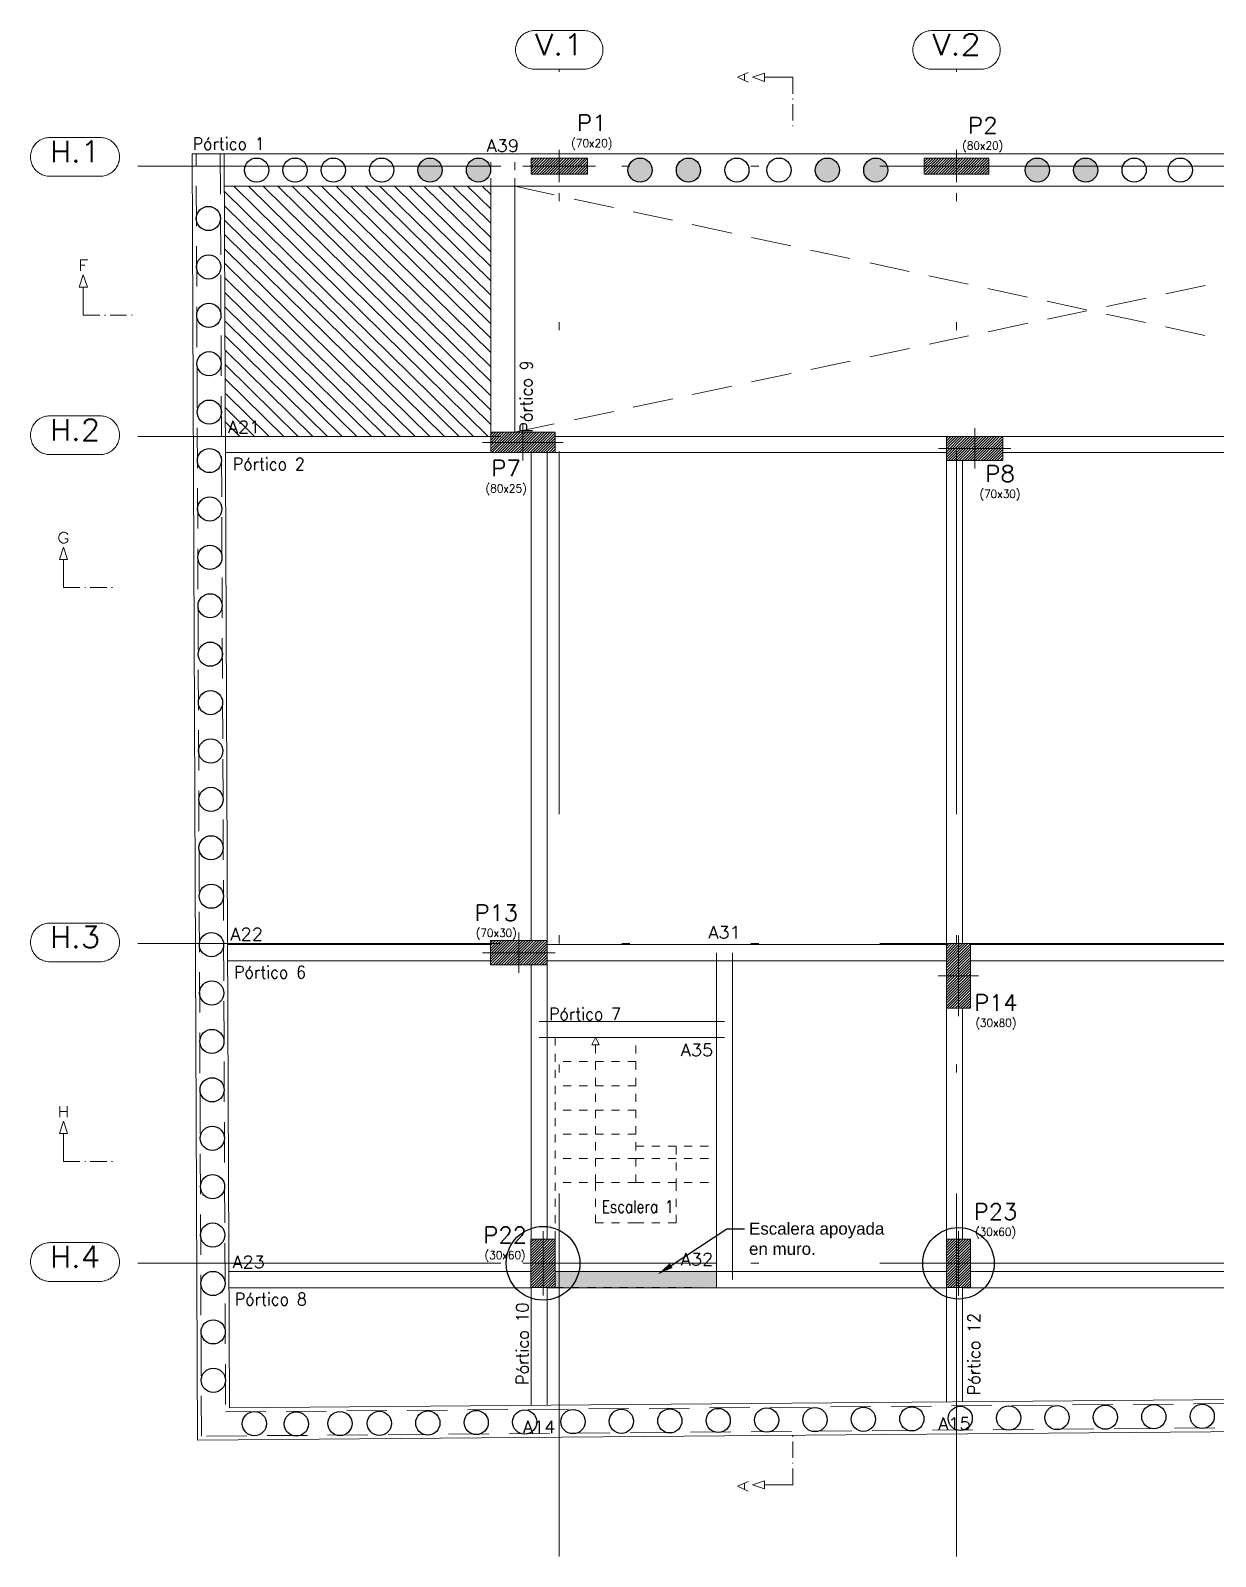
# Model space of a CAD drawing. Header units: metres. Extents: x 219 to 707, y -561 to -17.
# Drawn here: x 435.04 to 449.73, y -87.66 to -68.74 of the extents above; entities that cross this region are included whole.
import ezdxf
from ezdxf import colors
from ezdxf.entities.mleader import LeaderData, LeaderLine
from ezdxf.enums import TextEntityAlignment as Align
from ezdxf.math import Vec2, Vec3

# ---------------------------------------------------------------- set-up
doc = ezdxf.new("R2010")
doc.units = ezdxf.units.M
for name, pattern in [('CYPE_PUNTO', [0.075, 0, -0.075]), ('CYPE_RAYAPUNTOPUNTO', [0.45, 0.225, -0.075, 0, -0.075, 0, -0.075]), ('DASHED', [0.75, 0.5, -0.25]), ('HIDDEN', [0.375, 0.25, -0.125]), ('TRAZO_HUECO', [0.75, 0.5, -0.25])]:
    doc.linetypes.add(name, pattern=pattern)
doc.layers.add('0_dr referencias', color=7, linetype='Continuous')
doc.layers.add('PISO', color=251, linetype='Continuous')
for name, color, linetype, lineweight in [('BORDE_HORMIGON', 2, 'Continuous', 0), ('COTAS_REF_LINEAS', 2, 'Continuous', 0), ('COTAS_REPLANTEO', 7, 'CYPE_RAYAPUNTOPUNTO', 0), ('ESC_CONTORNO_ESCALERA', 3, 'Continuous', 0), ('ESC_ESCALON', 2, 'Continuous', 0), ('ESC_GEOMETRIA_APOYO', 2, 'Continuous', 0), ('ESC_LINEA_DE_HUELLA', 9, 'Continuous', 0), ('ESC_LINEA_DE_INTERRUPCION_DE_LOS_TRAMOS', 8, 'CYPE_PUNTO', 0), ('OT_SECC_FORJ', 7, 'Continuous', 15), ('PA_GRAF_HUEC', 7, 'Continuous', 0), ('PILAR_DIM', 253, 'Continuous', 0), ('PILAR_EJES', 1, 'Continuous', 0), ('PILAR_HORMIGON', 5, 'Continuous', 20), ('PILAR_REF', 253, 'Continuous', 0), ('VIG_CARAS', 253, 'Continuous', 9), ('VIG_REF_BROCH', 3, 'Continuous', 0), ('VIG_REF_PORTICOS', 3, 'Continuous', 9)]:
    doc.layers.add(name, color=color, linetype=linetype, lineweight=lineweight)
doc.styles.add('CYPETXT', font='romans', dxfattribs={"height": 0.2})
doc.styles.get("Standard").update_dxf_attribs({"font": 'arial.ttf'})

# ---------------------------------------------------------------- blocks, each defined once
blk = doc.blocks.new('Ejes del pilar')
at = {"layer": 'PILAR_EJES'}
for p, q in [((0, -0.5), (0, 0.5)), ((-0.5, 0), (0.5, 0))]:
    blk.add_line(p, q, dxfattribs=at)
blk = doc.blocks.new('0 DR Referencia encofrado pb')
h = blk.add_hatch(color=251)
h.paths.add_polyline_path([(289.313, 102.033), (289.596, 102.033, 0.707105)])
h.paths.add_polyline_path([(289.605, 101.983, 0.085165), (289.596, 102.033), (289.313, 102.033, 1.186186)])
h.paths.add_polyline_path([(289.913, 102.033), (290.196, 102.033, 0.707105)])
h.paths.add_polyline_path([(290.205, 101.983, 0.085165), (290.196, 102.033), (289.913, 102.033, 1.186186)])
h.paths.add_polyline_path([(287.31, 102.033), (287.593, 102.033, 0.707105)])
h.paths.add_polyline_path([(287.602, 101.983, 0.085165), (287.593, 102.033), (287.31, 102.033, 1.186186)])
h.paths.add_polyline_path([(286.71, 102.033), (286.993, 102.033, 0.707105)])
h.paths.add_polyline_path([(287.002, 101.983, 0.085165), (286.993, 102.033), (286.71, 102.033, 1.186186)])
h = blk.add_hatch()
h.set_pattern_fill('ANSI31', color=14, scale=0.0075, style=0)
h.set_pattern_definition([(45, (173.255723, -11.724483), (-0.0168379802, 0.0168379802), [])])
h.paths.add_polyline_path([(288.103, 102.133), (288.103, 102.033), (288.453, 102.033), (288.453, 102.133)])
h.paths.add_polyline_path([(288.803, 102.133), (288.453, 102.133), (288.453, 102.033), (288.803, 102.033)])
h.paths.add_polyline_path([(288.803, 101.933), (288.803, 102.033), (288.453, 102.033), (288.453, 101.933)])
h.paths.add_polyline_path([(288.103, 101.933), (288.453, 101.933), (288.453, 102.033), (288.103, 102.033)])
h.paths.add_polyline_path([(292.978, 102.133), (292.978, 102.033), (293.378, 102.033), (293.378, 102.133)])
h.paths.add_polyline_path([(293.778, 102.133), (293.378, 102.133), (293.378, 102.033), (293.778, 102.033)])
h.paths.add_polyline_path([(293.778, 101.933), (293.778, 102.033), (293.378, 102.033), (293.378, 101.933)])
h.paths.add_polyline_path([(292.978, 101.933), (293.378, 101.933), (293.378, 102.033), (292.978, 102.033)])
h.paths.add_polyline_path([(298.003, 102.131), (298.003, 102.033), (298.353, 102.033), (298.353, 102.131)])
h.paths.add_polyline_path([(298.703, 102.131), (298.353, 102.131), (298.353, 102.033), (298.703, 102.033)])
h.paths.add_polyline_path([(298.353, 102.033), (298.003, 102.033), (298.003, 101.981), (298.353, 101.981)])
h.paths.add_polyline_path([(298.703, 102.033), (298.353, 102.033), (298.353, 101.981), (298.703, 101.981)])
h.paths.add_polyline_path([(298.703, 101.831), (298.703, 101.981), (298.353, 101.981), (298.353, 101.831)])
h.paths.add_polyline_path([(298.003, 101.831), (298.353, 101.831), (298.353, 101.981), (298.003, 101.981)])
h.paths.add_polyline_path([(302.253, 102.131), (302.253, 102.033), (302.603, 102.033), (302.603, 102.131)])
h.paths.add_polyline_path([(302.953, 102.131), (302.603, 102.131), (302.603, 102.033), (302.953, 102.033)])
h.paths.add_polyline_path([(302.953, 101.931), (302.953, 102.031), (302.603, 102.031), (302.603, 101.931)])
h.paths.add_polyline_path([(302.253, 101.931), (302.603, 101.931), (302.603, 102.031), (302.253, 102.031)])
h.paths.add_polyline_path([(304.953, 102.131), (304.953, 102.033), (305.303, 102.033), (305.303, 102.131)])
h.paths.add_polyline_path([(305.653, 102.131), (305.303, 102.131), (305.303, 102.033), (305.653, 102.033)])
h.paths.add_polyline_path([(305.653, 101.931), (305.653, 102.031), (305.303, 102.031), (305.303, 101.931)])
h.paths.add_polyline_path([(304.953, 101.931), (305.303, 101.931), (305.303, 102.031), (304.953, 102.031)])
h.paths.add_polyline_path([(311.903, 101.831), (311.903, 101.981), (311.603, 101.981), (311.603, 101.831)])
h.paths.add_polyline_path([(311.303, 102.131), (311.303, 102.033), (311.603, 102.033), (311.603, 102.131)])
h.paths.add_polyline_path([(311.903, 102.131), (311.603, 102.131), (311.603, 102.033), (311.903, 102.033)])
h.paths.add_polyline_path([(311.903, 102.033), (311.603, 102.033), (311.603, 101.981), (311.903, 101.981)])
h.paths.add_polyline_path([(311.603, 102.033), (311.303, 102.033), (311.303, 101.981), (311.603, 101.981)])
h.paths.add_polyline_path([(311.303, 101.831), (311.603, 101.831), (311.603, 101.981), (311.303, 101.981)])
h.paths.add_polyline_path([(311.603, 99.181), (311.603, 98.831), (311.753, 98.831), (311.753, 99.181)])
h.paths.add_polyline_path([(311.903, 99.181), (311.753, 99.181), (311.753, 98.831), (311.903, 98.831)])
h.paths.add_polyline_path([(311.603, 98.831), (311.603, 98.681), (311.753, 98.681), (311.753, 98.831)])
h.paths.add_polyline_path([(311.903, 98.831), (311.753, 98.831), (311.753, 98.681), (311.903, 98.681)])
h.paths.add_polyline_path([(311.903, 98.481), (311.903, 98.681), (311.753, 98.681), (311.753, 98.481)])
h.paths.add_polyline_path([(311.603, 98.681), (311.603, 98.481), (311.753, 98.481), (311.753, 98.681)])
h.paths.add_polyline_path([(288.003, 98.681), (287.603, 98.681), (287.603, 98.608), (288.003, 98.608)])
h.paths.add_polyline_path([(288.403, 98.681), (288.003, 98.681), (288.003, 98.608), (288.403, 98.608)])
h.paths.add_polyline_path([(287.603, 98.733), (287.603, 98.681), (288.003, 98.681), (288.003, 98.733)])
h.paths.add_polyline_path([(288.403, 98.733), (288.003, 98.733), (288.003, 98.681), (288.403, 98.681)])
h.paths.add_polyline_path([(288.403, 98.483), (288.403, 98.608), (288.003, 98.608), (288.003, 98.483)])
h.paths.add_polyline_path([(287.603, 98.483), (288.003, 98.483), (288.003, 98.608), (287.603, 98.608)])
h.paths.add_polyline_path([(293.953, 98.681), (293.603, 98.681), (293.603, 98.533), (293.953, 98.533)])
h.paths.add_polyline_path([(293.378, 98.681), (293.378, 98.533), (293.603, 98.533), (293.603, 98.681)])
h.paths.add_polyline_path([(293.378, 98.533), (293.378, 98.681), (293.253, 98.681), (293.253, 98.533)])
h.paths.add_polyline_path([(293.253, 98.383), (293.378, 98.383), (293.378, 98.533), (293.253, 98.533)])
h.paths.add_polyline_path([(293.378, 98.533), (293.378, 98.383), (293.603, 98.383), (293.603, 98.533)])
h.paths.add_polyline_path([(293.953, 98.383), (293.953, 98.533), (293.603, 98.533), (293.603, 98.383)])
h.paths.add_polyline_path([(298.353, 98.681), (298.353, 98.532), (298.703, 98.532), (298.703, 98.681)])
h.paths.add_polyline_path([(298.353, 98.681), (298.003, 98.681), (298.003, 98.532), (298.353, 98.532)])
h.paths.add_polyline_path([(298.003, 98.382), (298.353, 98.382), (298.353, 98.532), (298.003, 98.532)])
h.paths.add_polyline_path([(298.703, 98.382), (298.703, 98.532), (298.353, 98.532), (298.353, 98.382)])
h.paths.add_polyline_path([(302.153, 98.681), (302.153, 98.331), (302.303, 98.331), (302.303, 98.681)])
h.paths.add_polyline_path([(302.453, 98.681), (302.303, 98.681), (302.303, 98.331), (302.453, 98.331), (302.453, 98.331)])
h.paths.add_polyline_path([(302.453, 97.981), (302.453, 98.331), (302.303, 98.331), (302.303, 97.981)])
h.paths.add_polyline_path([(302.153, 97.981), (302.303, 97.981), (302.303, 98.331), (302.153, 98.331)])
h.paths.add_polyline_path([(305.253, 98.681), (305.103, 98.681), (305.103, 98.331), (305.253, 98.331)])
h.paths.add_polyline_path([(304.953, 98.681), (304.953, 98.331), (305.103, 98.331), (305.103, 98.681)])
h.paths.add_polyline_path([(304.953, 97.981), (305.103, 97.981), (305.103, 98.331), (304.953, 98.331)])
h.paths.add_polyline_path([(305.253, 97.981), (305.253, 98.331), (305.103, 98.331), (305.103, 97.981)])
h.paths.add_polyline_path([(287.602, 92.433), (287.602, 92.395), (287.952, 92.395), (287.952, 92.433)])
h.paths.add_polyline_path([(288.302, 92.283), (288.302, 92.395), (287.952, 92.395), (287.952, 92.283)])
h.paths.add_polyline_path([(287.602, 92.395), (287.602, 92.283), (287.952, 92.283), (287.952, 92.395)])
h.paths.add_polyline_path([(288.302, 92.433), (287.952, 92.433), (287.952, 92.395), (288.302, 92.395)])
h.paths.add_polyline_path([(288.302, 92.133), (288.302, 92.283), (287.952, 92.283), (287.952, 92.133)])
h.paths.add_polyline_path([(287.602, 92.133), (287.952, 92.133), (287.952, 92.283), (287.602, 92.283)])
h.paths.add_polyline_path([(293.552, 92.395), (293.402, 92.395), (293.402, 91.995), (293.552, 91.995)])
h.paths.add_polyline_path([(293.252, 92.395), (293.252, 91.995), (293.378, 91.995), (293.378, 92.395)])
h.paths.add_polyline_path([(293.378, 91.995), (293.378, 91.595), (293.402, 91.595), (293.402, 91.995)])
h.paths.add_polyline_path([(293.552, 91.595), (293.552, 91.995), (293.402, 91.995), (293.402, 91.595)])
h.paths.add_polyline_path([(293.378, 92.395), (293.378, 91.995), (293.402, 91.995), (293.402, 92.395)])
h.paths.add_polyline_path([(293.252, 91.595), (293.378, 91.595), (293.378, 91.995), (293.252, 91.995)])
h.paths.add_polyline_path([(298.852, 91.694), (298.852, 92.044), (298.677, 92.044), (298.677, 91.694)])
h.paths.add_polyline_path([(298.502, 91.694), (298.677, 91.694), (298.677, 92.044), (298.502, 92.044)])
h.paths.add_polyline_path([(298.502, 92.394), (298.502, 92.044), (298.677, 92.044), (298.677, 92.394)])
h.paths.add_polyline_path([(298.852, 92.394), (298.677, 92.394), (298.677, 92.044), (298.852, 92.044)])
h.paths.add_polyline_path([(301.852, 92.394), (301.702, 92.394), (301.702, 92.044), (301.852, 92.044)])
h.paths.add_polyline_path([(301.552, 92.394), (301.552, 92.044), (301.702, 92.044), (301.702, 92.394)])
h.paths.add_polyline_path([(301.552, 91.694), (301.702, 91.694), (301.702, 92.044), (301.552, 92.044)])
h.paths.add_polyline_path([(301.852, 91.694), (301.852, 92.044), (301.702, 92.044), (301.702, 91.694)])
h.paths.add_polyline_path([(305.303, 91.595), (306.453, 91.595), (306.453, 89.995), (305.303, 89.995), (305.303, 89.795), (306.653, 89.795), (306.653, 91.795), (305.303, 91.795)])
h.paths.add_polyline_path([(305.303, 89.995), (304.853, 89.995), (304.854, 91.595), (305.303, 91.595), (305.303, 91.795), (304.654, 91.795), (304.654, 91.795), (304.653, 89.795), (305.303, 89.795)])
h.paths.add_polyline_path([(311.902, 92.393), (311.752, 92.393), (311.752, 92.043), (311.902, 92.043)])
h.paths.add_polyline_path([(311.603, 92.393), (311.603, 92.043), (311.752, 92.043), (311.752, 92.393)])
h.paths.add_polyline_path([(311.603, 92.043), (311.603, 91.693), (311.752, 91.693), (311.752, 92.043)])
h.paths.add_polyline_path([(311.902, 91.693), (311.902, 92.043), (311.752, 92.043), (311.752, 91.693)])
h.paths.add_polyline_path([(311.902, 88.731), (311.752, 88.731), (311.752, 88.433), (311.902, 88.433)])
h.paths.add_polyline_path([(311.603, 88.731), (311.603, 88.433), (311.752, 88.433), (311.752, 88.731)])
h.paths.add_polyline_path([(311.603, 88.431), (311.603, 88.131), (311.752, 88.131), (311.752, 88.431)])
h.paths.add_polyline_path([(311.902, 88.131), (311.902, 88.431), (311.752, 88.431), (311.752, 88.131)])
h.paths.add_polyline_path([(306.903, 88.432), (306.553, 88.432), (306.553, 88.282), (306.903, 88.282)])
h.paths.add_polyline_path([(306.203, 88.432), (306.203, 88.282), (306.553, 88.282), (306.553, 88.432)])
h.paths.add_polyline_path([(306.203, 88.132), (306.553, 88.132), (306.553, 88.282), (306.203, 88.282)])
h.paths.add_polyline_path([(306.903, 88.132), (306.903, 88.282), (306.553, 88.282), (306.553, 88.132)])
h.paths.add_polyline_path([(301.852, 88.832), (301.702, 88.832), (301.702, 88.482), (301.852, 88.482)])
h.paths.add_polyline_path([(301.552, 88.832), (301.552, 88.482), (301.702, 88.482), (301.702, 88.832)])
h.paths.add_polyline_path([(301.552, 88.132), (301.702, 88.132), (301.702, 88.433), (301.552, 88.433)])
h.paths.add_polyline_path([(301.852, 88.132), (301.852, 88.433), (301.702, 88.433), (301.702, 88.132)])
h.paths.add_polyline_path([(301.552, 88.433), (301.702, 88.433), (301.702, 88.482), (301.552, 88.482)])
h.paths.add_polyline_path([(301.702, 88.433), (301.852, 88.433), (301.852, 88.482), (301.702, 88.482)])
h.paths.add_polyline_path([(298.801, 88.732), (298.651, 88.732), (298.651, 88.433), (298.801, 88.433)])
h.paths.add_polyline_path([(298.501, 88.732), (298.501, 88.433), (298.651, 88.433), (298.651, 88.732)])
h.paths.add_polyline_path([(298.501, 88.132), (298.651, 88.132), (298.651, 88.432), (298.501, 88.432)])
h.paths.add_polyline_path([(298.801, 88.132), (298.801, 88.432), (298.651, 88.432), (298.651, 88.132)])
h.paths.add_polyline_path([(293.552, 88.733), (293.402, 88.733), (293.402, 88.433), (293.402, 88.433), (293.552, 88.433), (293.552, 88.433)])
h.paths.add_polyline_path([(293.378, 88.733), (293.378, 88.433), (293.378, 88.433), (293.402, 88.433), (293.402, 88.433), (293.402, 88.733)])
h.paths.add_polyline_path([(293.252, 88.733), (293.252, 88.433), (293.252, 88.433), (293.378, 88.433), (293.378, 88.433), (293.378, 88.733)])
h.paths.add_polyline_path([(293.252, 88.133), (293.378, 88.133), (293.378, 88.433), (293.252, 88.433)])
h.paths.add_polyline_path([(293.552, 88.133), (293.552, 88.433), (293.402, 88.433), (293.402, 88.133)])
h.paths.add_polyline_path([(293.378, 88.433), (293.378, 88.133), (293.402, 88.133), (293.402, 88.433)])
h.paths.add_polyline_path([(288.102, 88.733), (288.102, 88.433), (288.252, 88.433), (288.252, 88.733)])
h.paths.add_polyline_path([(288.402, 88.733), (288.252, 88.733), (288.252, 88.433), (288.402, 88.433)])
h.paths.add_polyline_path([(288.102, 88.133), (288.252, 88.133), (288.252, 88.433), (288.102, 88.433)])
h.paths.add_polyline_path([(288.402, 88.133), (288.402, 88.433), (288.252, 88.433), (288.252, 88.133)])
h.paths.add_polyline_path([(305.232, 98.222), (306.171, 98.222), (306.171, 98.455), (305.232, 98.455)], flags=9)
h.paths.add_polyline_path([(297.927, 91.434), (298.529, 91.434), (298.529, 91.738), (297.927, 91.738)], flags=9)
h.paths.add_polyline_path([(301.355, 92.392), (302.279, 92.392), (302.279, 92.625), (301.355, 92.625)], flags=9)
h.paths.add_polyline_path([(300.979, 91.434), (301.578, 91.434), (301.578, 91.738), (300.979, 91.738)], flags=9)
h.paths.add_polyline_path([(311.956, 92.408), (312.497, 92.408), (312.497, 92.589), (311.956, 92.589)], flags=9)
h.paths.add_polyline_path([(300.964, 88.769), (301.566, 88.769), (301.566, 89.073), (300.964, 89.073)], flags=9)
h = blk.add_hatch(color=251)
h.paths.add_polyline_path([(294.238, 102.033), (294.521, 102.033, 0.707105)])
h.paths.add_polyline_path([(294.53, 101.983, 0.085165), (294.521, 102.033), (294.238, 102.033, 1.186186)])
h.paths.add_polyline_path([(294.838, 102.033), (295.121, 102.033, 0.707105)])
h.paths.add_polyline_path([(295.13, 101.983, 0.085165), (295.121, 102.033), (294.838, 102.033, 1.186186)])
h.paths.add_polyline_path([(292.235, 102.033), (292.518, 102.033, 0.707105)])
h.paths.add_polyline_path([(292.527, 101.983, 0.085165), (292.518, 102.033), (292.235, 102.033, 1.186186)])
h.paths.add_polyline_path([(291.635, 102.033), (291.918, 102.033, 0.707105)])
h.paths.add_polyline_path([(291.927, 101.983, 0.085165), (291.918, 102.033), (291.635, 102.033, 1.186186)])
at = {"layer": 'ESC_GEOMETRIA_APOYO', "true_color": 0xffe6e6}
for points in [[(288.402, 88.333), (288.402, 88.133), (289.402, 88.133), (289.402, 88.333)], [(289.402, 88.333), (289.402, 88.133), (290.402, 88.133), (290.402, 88.333)]]:
    blk.add_hatch(color=7, dxfattribs=at).paths.add_polyline_path(points, flags=0)
at = {"layer": 'PISO'}
h = blk.add_hatch(dxfattribs=at)
h.set_pattern_fill('ANSI31', color=256, scale=0.04, angle=90.47933)
h.paths.add_polyline_path([(287.603, 101.783), (284.303, 101.783), (284.316, 98.682), (287.603, 98.682), (287.603, 98.733)])
h.paths.add_polyline_path([(284.315, 98.683), (284.787, 98.683), (284.787, 98.913), (284.315, 98.913)], flags=25)
at = {"color": 216, "true_color": 0x7f007f}
for centre in [(284.702, 101.983, -0.35), (285.177, 101.983, -0.35), (285.652, 101.983, -0.35), (286.252, 101.983, -0.35), (286.852, 101.983, -0.35), (287.452, 101.983, -0.35), (289.455, 101.983, -0.35), (290.055, 101.983, -0.35), (290.655, 101.983, -0.35), (291.177, 101.983, -0.35), (291.777, 101.983, -0.35), (292.377, 101.983, -0.35), (294.38, 101.983, -0.35), (294.98, 101.983, -0.35), (295.58, 101.983, -0.35), (296.152, 101.983, -0.35), (284.104, 101.383, -0.35), (284.107, 100.783, -0.35), (284.109, 100.183, -0.35), (284.112, 99.583, -0.35), (284.115, 98.983, -0.35), (284.117, 98.383, -0.35), (284.12, 97.783, -0.35), (284.122, 97.183, -0.35), (284.125, 96.583, -0.35), (284.127, 95.983, -0.35), (284.13, 95.383, -0.35), (284.132, 94.783, -0.35), (284.135, 94.183, -0.35), (284.137, 93.583, -0.35), (284.14, 92.983, -0.35), (284.142, 92.383, -0.35), (284.145, 91.783, -0.35), (284.147, 91.183, -0.35), (284.15, 90.583, -0.35), (284.152, 89.983, -0.35), (284.155, 89.383, -0.35), (284.157, 88.783, -0.35), (284.16, 88.183, -0.35), (284.163, 87.583, -0.35), (284.165, 86.983, -0.35), (289.824, 86.48, -0.35), (290.424, 86.485, -0.35), (291.024, 86.49, -0.35), (291.624, 86.495, -0.35), (292.224, 86.5, -0.35), (292.824, 86.505, -0.35), (293.424, 86.511, -0.35), (294.024, 86.516, -0.35), (294.624, 86.521, -0.35), (295.224, 86.526, -0.35), (295.824, 86.531, -0.35), (296.424, 86.536, -0.35), (284.674, 86.445, -0.35), (285.194, 86.442, -0.35), (285.734, 86.447, -0.35), (286.224, 86.449, -0.35), (286.824, 86.454, -0.35), (287.424, 86.46, -0.35), (288.024, 86.465, -0.35), (288.624, 86.47, -0.35), (289.224, 86.475, -0.35)]:
    blk.add_circle(centre, 0.15, dxfattribs=at)
blk.add_circle((288.252, 88.433), 0.457)
at = {"layer": '0_dr referencias'}
blk.add_circle((293.402, 88.433), 0.443, dxfattribs=at)
at = {"layer": 'BORDE_HORMIGON', "linetype": 'DASHED'}
blk.add_lwpolyline([(283.951, 102.182), (283.951, 102.182)], dxfattribs=at)
at = {"layer": 'BORDE_HORMIGON', "linetype": 'DASHED', "elevation": -0.35}
for points in [[(284.018, 86.29), (283.952, 102.182)], [(284.251, 102.183), (284.317, 86.592)], [(284.317, 86.592), (317.276, 86.863)], [(317.581, 86.566), (284.018, 86.29)]]:
    blk.add_lwpolyline(points, dxfattribs=at)
at = {"layer": 'COTAS_REF_LINEAS'}
for points in [[(288.755, 103.713), (288.771, 103.712), (288.787, 103.711), (288.803, 103.708), (288.819, 103.704), (288.834, 103.699), (288.849, 103.694), (288.864, 103.687), (288.878, 103.679), (288.891, 103.671), (288.904, 103.661), (288.916, 103.651), (288.928, 103.64), (288.939, 103.628), (288.948, 103.615), (288.958, 103.602), (288.966, 103.588), (288.973, 103.574), (288.979, 103.559), (288.984, 103.544), (288.989, 103.528), (288.992, 103.513), (288.994, 103.497), (288.995, 103.481), (288.995, 103.465), (288.994, 103.449), (288.992, 103.433), (288.989, 103.417), (288.984, 103.402), (288.979, 103.386), (288.973, 103.372), (288.966, 103.357), (288.958, 103.344), (288.948, 103.33), (288.939, 103.318), (288.928, 103.306), (288.916, 103.295), (288.904, 103.284), (288.891, 103.275), (288.878, 103.266), (288.864, 103.259), (288.849, 103.252), (288.834, 103.246), (288.819, 103.241), (288.803, 103.238), (288.787, 103.235), (288.771, 103.233), (288.755, 103.233), (288.151, 103.233), (288.135, 103.233), (288.119, 103.235), (288.103, 103.238), (288.088, 103.241), (288.073, 103.246), (288.058, 103.252), (288.043, 103.259), (288.029, 103.266), (288.015, 103.275), (288.003, 103.284), (287.99, 103.295), (287.979, 103.306), (287.968, 103.318), (287.958, 103.33), (287.949, 103.344), (287.941, 103.357), (287.934, 103.372), (287.927, 103.386), (287.922, 103.402), (287.918, 103.417), (287.915, 103.433), (287.912, 103.449), (287.911, 103.465), (287.911, 103.481), (287.912, 103.497), (287.915, 103.513), (287.918, 103.528), (287.922, 103.544), (287.927, 103.559), (287.934, 103.574), (287.941, 103.588), (287.949, 103.602), (287.958, 103.615), (287.968, 103.628), (287.979, 103.64), (287.99, 103.651), (288.003, 103.661), (288.015, 103.671), (288.029, 103.679), (288.043, 103.687), (288.058, 103.694), (288.073, 103.699), (288.088, 103.704), (288.103, 103.708), (288.119, 103.711), (288.135, 103.712), (288.151, 103.713), (288.755, 103.713)], [(293.68, 103.713), (293.696, 103.712), (293.712, 103.711), (293.728, 103.708), (293.744, 103.704), (293.759, 103.699), (293.774, 103.694), (293.789, 103.687), (293.803, 103.679), (293.816, 103.671), (293.829, 103.661), (293.841, 103.651), (293.853, 103.64), (293.864, 103.628), (293.873, 103.615), (293.883, 103.602), (293.891, 103.588), (293.898, 103.574), (293.904, 103.559), (293.909, 103.544), (293.914, 103.528), (293.917, 103.513), (293.919, 103.497), (293.92, 103.481), (293.92, 103.465), (293.919, 103.449), (293.917, 103.433), (293.914, 103.417), (293.909, 103.402), (293.904, 103.386), (293.898, 103.372), (293.891, 103.357), (293.883, 103.344), (293.873, 103.33), (293.864, 103.318), (293.853, 103.306), (293.841, 103.295), (293.829, 103.284), (293.816, 103.275), (293.803, 103.266), (293.789, 103.259), (293.774, 103.252), (293.759, 103.246), (293.744, 103.241), (293.728, 103.238), (293.712, 103.235), (293.696, 103.233), (293.68, 103.233), (293.076, 103.233), (293.06, 103.233), (293.044, 103.235), (293.028, 103.238), (293.013, 103.241), (292.998, 103.246), (292.983, 103.252), (292.968, 103.259), (292.954, 103.266), (292.94, 103.275), (292.928, 103.284), (292.915, 103.295), (292.904, 103.306), (292.893, 103.318), (292.883, 103.33), (292.874, 103.344), (292.866, 103.357), (292.859, 103.372), (292.852, 103.386), (292.847, 103.402), (292.843, 103.417), (292.84, 103.433), (292.837, 103.449), (292.836, 103.465), (292.836, 103.481), (292.837, 103.497), (292.84, 103.513), (292.843, 103.528), (292.847, 103.544), (292.852, 103.559), (292.859, 103.574), (292.866, 103.588), (292.874, 103.602), (292.883, 103.615), (292.893, 103.628), (292.904, 103.64), (292.915, 103.651), (292.928, 103.661), (292.94, 103.671), (292.954, 103.679), (292.968, 103.687), (292.983, 103.694), (292.998, 103.699), (293.013, 103.704), (293.028, 103.708), (293.044, 103.711), (293.06, 103.712), (293.076, 103.713), (293.68, 103.713)], [(282.762, 102.387), (282.778, 102.386), (282.794, 102.385), (282.81, 102.382), (282.826, 102.378), (282.841, 102.373), (282.856, 102.368), (282.87, 102.361), (282.884, 102.353), (282.898, 102.345), (282.911, 102.335), (282.923, 102.325), (282.935, 102.314), (282.945, 102.302), (282.955, 102.289), (282.964, 102.276), (282.973, 102.262), (282.98, 102.248), (282.986, 102.233), (282.991, 102.218), (282.996, 102.202), (282.999, 102.187), (283.001, 102.171), (283.002, 102.155), (283.002, 102.139), (283.001, 102.123), (282.999, 102.107), (282.996, 102.091), (282.991, 102.076), (282.986, 102.06), (282.98, 102.046), (282.973, 102.031), (282.964, 102.018), (282.955, 102.004), (282.945, 101.992), (282.935, 101.98), (282.923, 101.969), (282.911, 101.958), (282.898, 101.949), (282.884, 101.94), (282.87, 101.932), (282.856, 101.926), (282.841, 101.92), (282.826, 101.915), (282.81, 101.911), (282.794, 101.909), (282.778, 101.907), (282.762, 101.907), (282.138, 101.907), (282.122, 101.907), (282.106, 101.909), (282.09, 101.911), (282.075, 101.915), (282.059, 101.92), (282.044, 101.926), (282.03, 101.932), (282.016, 101.94), (282.002, 101.949), (281.989, 101.958), (281.977, 101.969), (281.966, 101.98), (281.955, 101.992), (281.945, 102.004), (281.936, 102.018), (281.928, 102.031), (281.92, 102.046), (281.914, 102.06), (281.909, 102.076), (281.905, 102.091), (281.901, 102.107), (281.899, 102.123), (281.898, 102.139), (281.898, 102.155), (281.899, 102.171), (281.901, 102.187), (281.905, 102.202), (281.909, 102.218), (281.914, 102.233), (281.92, 102.248), (281.928, 102.262), (281.936, 102.276), (281.945, 102.289), (281.955, 102.302), (281.966, 102.314), (281.977, 102.325), (281.989, 102.335), (282.002, 102.345), (282.016, 102.353), (282.03, 102.361), (282.044, 102.368), (282.059, 102.373), (282.075, 102.378), (282.09, 102.382), (282.106, 102.385), (282.122, 102.386), (282.138, 102.387), (282.762, 102.387)], [(282.762, 98.937), (282.778, 98.937), (282.794, 98.935), (282.81, 98.933), (282.826, 98.929), (282.841, 98.924), (282.856, 98.918), (282.87, 98.912), (282.884, 98.904), (282.898, 98.895), (282.911, 98.886), (282.923, 98.875), (282.935, 98.864), (282.945, 98.852), (282.955, 98.84), (282.964, 98.827), (282.973, 98.813), (282.98, 98.798), (282.986, 98.784), (282.991, 98.769), (282.996, 98.753), (282.999, 98.737), (283.001, 98.721), (283.002, 98.705), (283.002, 98.689), (283.001, 98.673), (282.999, 98.658), (282.996, 98.642), (282.991, 98.626), (282.986, 98.611), (282.98, 98.596), (282.973, 98.582), (282.964, 98.568), (282.955, 98.555), (282.945, 98.542), (282.935, 98.531), (282.923, 98.519), (282.911, 98.509), (282.898, 98.5), (282.884, 98.491), (282.87, 98.483), (282.856, 98.476), (282.841, 98.471), (282.826, 98.466), (282.81, 98.462), (282.794, 98.46), (282.778, 98.458), (282.762, 98.457), (282.138, 98.457), (282.122, 98.458), (282.106, 98.46), (282.09, 98.462), (282.075, 98.466), (282.059, 98.471), (282.044, 98.476), (282.03, 98.483), (282.016, 98.491), (282.002, 98.5), (281.989, 98.509), (281.977, 98.519), (281.966, 98.531), (281.955, 98.542), (281.945, 98.555), (281.936, 98.568), (281.928, 98.582), (281.92, 98.596), (281.914, 98.611), (281.909, 98.626), (281.905, 98.642), (281.901, 98.658), (281.899, 98.673), (281.898, 98.689), (281.898, 98.705), (281.899, 98.721), (281.901, 98.737), (281.905, 98.753), (281.909, 98.769), (281.914, 98.784), (281.92, 98.798), (281.928, 98.813), (281.936, 98.827), (281.945, 98.84), (281.955, 98.852), (281.966, 98.864), (281.977, 98.875), (281.989, 98.886), (282.002, 98.895), (282.016, 98.904), (282.03, 98.912), (282.044, 98.918), (282.059, 98.924), (282.075, 98.929), (282.09, 98.933), (282.106, 98.935), (282.122, 98.937), (282.138, 98.937), (282.762, 98.937)], [(282.762, 92.651), (282.778, 92.65), (282.794, 92.649), (282.81, 92.646), (282.826, 92.642), (282.841, 92.638), (282.856, 92.632), (282.87, 92.625), (282.884, 92.617), (282.898, 92.609), (282.911, 92.599), (282.923, 92.589), (282.935, 92.578), (282.945, 92.566), (282.955, 92.553), (282.964, 92.54), (282.973, 92.526), (282.98, 92.512), (282.986, 92.497), (282.991, 92.482), (282.996, 92.467), (282.999, 92.451), (283.001, 92.435), (283.002, 92.419), (283.002, 92.403), (283.001, 92.387), (282.999, 92.371), (282.996, 92.355), (282.991, 92.34), (282.986, 92.325), (282.98, 92.31), (282.973, 92.296), (282.964, 92.282), (282.955, 92.269), (282.945, 92.256), (282.935, 92.244), (282.923, 92.233), (282.911, 92.223), (282.898, 92.213), (282.884, 92.204), (282.87, 92.197), (282.856, 92.19), (282.841, 92.184), (282.826, 92.179), (282.81, 92.176), (282.794, 92.173), (282.778, 92.171), (282.762, 92.171), (282.138, 92.171), (282.122, 92.171), (282.106, 92.173), (282.09, 92.176), (282.075, 92.179), (282.059, 92.184), (282.044, 92.19), (282.03, 92.197), (282.016, 92.204), (282.002, 92.213), (281.989, 92.223), (281.977, 92.233), (281.966, 92.244), (281.955, 92.256), (281.945, 92.269), (281.936, 92.282), (281.928, 92.296), (281.92, 92.31), (281.914, 92.325), (281.909, 92.34), (281.905, 92.355), (281.901, 92.371), (281.899, 92.387), (281.898, 92.403), (281.898, 92.419), (281.899, 92.435), (281.901, 92.451), (281.905, 92.467), (281.909, 92.482), (281.914, 92.497), (281.92, 92.512), (281.928, 92.526), (281.936, 92.54), (281.945, 92.553), (281.955, 92.566), (281.966, 92.578), (281.977, 92.589), (281.989, 92.599), (282.002, 92.609), (282.016, 92.617), (282.03, 92.625), (282.044, 92.632), (282.059, 92.638), (282.075, 92.642), (282.09, 92.646), (282.106, 92.649), (282.122, 92.65), (282.138, 92.651), (282.762, 92.651)], [(282.762, 88.689), (282.778, 88.688), (282.794, 88.687), (282.81, 88.684), (282.826, 88.68), (282.841, 88.675), (282.856, 88.67), (282.87, 88.663), (282.884, 88.655), (282.898, 88.647), (282.911, 88.637), (282.923, 88.627), (282.935, 88.616), (282.945, 88.604), (282.955, 88.591), (282.964, 88.578), (282.973, 88.564), (282.98, 88.55), (282.986, 88.535), (282.991, 88.52), (282.996, 88.504), (282.999, 88.489), (283.001, 88.473), (283.002, 88.457), (283.002, 88.441), (283.001, 88.425), (282.999, 88.409), (282.996, 88.393), (282.991, 88.378), (282.986, 88.363), (282.98, 88.348), (282.973, 88.333), (282.964, 88.32), (282.955, 88.306), (282.945, 88.294), (282.935, 88.282), (282.923, 88.271), (282.911, 88.26), (282.898, 88.251), (282.884, 88.242), (282.87, 88.235), (282.856, 88.228), (282.841, 88.222), (282.826, 88.217), (282.81, 88.214), (282.794, 88.211), (282.778, 88.209), (282.762, 88.209), (282.138, 88.209), (282.122, 88.209), (282.106, 88.211), (282.09, 88.214), (282.075, 88.217), (282.059, 88.222), (282.044, 88.228), (282.03, 88.235), (282.016, 88.242), (282.002, 88.251), (281.989, 88.26), (281.977, 88.271), (281.966, 88.282), (281.955, 88.294), (281.945, 88.306), (281.936, 88.32), (281.928, 88.333), (281.92, 88.348), (281.914, 88.363), (281.909, 88.378), (281.905, 88.393), (281.901, 88.409), (281.899, 88.425), (281.898, 88.441), (281.898, 88.457), (281.899, 88.473), (281.901, 88.489), (281.905, 88.504), (281.909, 88.52), (281.914, 88.535), (281.92, 88.55), (281.928, 88.564), (281.936, 88.578), (281.945, 88.591), (281.955, 88.604), (281.966, 88.616), (281.977, 88.627), (281.989, 88.637), (282.002, 88.647), (282.016, 88.655), (282.03, 88.663), (282.044, 88.67), (282.059, 88.675), (282.075, 88.68), (282.09, 88.684), (282.106, 88.687), (282.122, 88.688), (282.138, 88.689), (282.762, 88.689)]]:
    blk.add_lwpolyline(points, close=True, dxfattribs=at)
at = {"layer": 'COTAS_REPLANTEO', "linetype": 'CYPE_RAYAPUNTOPUNTO', "ltscale": 20}
for p, q in [((288.453, 84.799), (288.453, 103.233)), ((293.378, 84.799), (293.378, 103.233)), ((283.227, 102.033), (318.868, 102.033)), ((283.227, 98.681), (318.868, 98.681)), ((283.227, 92.395), (318.868, 92.395)), ((283.227, 88.433), (318.868, 88.433))]:
    blk.add_line(p, q, dxfattribs=at)
at = {"layer": 'ESC_CONTORNO_ESCALERA', "color": 1, "linetype": 'HIDDEN', "ltscale": 0.03}
for p, q in [((288.402, 88.131), (288.402, 91.233)), ((289.402, 89.433), (289.402, 91.233))]:
    blk.add_line(p, q, dxfattribs=at)
at = {"layer": 'ESC_CONTORNO_ESCALERA'}
for p in [(290.402, 89.883), (290.402, 88.433)]:
    blk.add_line(p, (290.402, 89.433), dxfattribs=at)
at = {"layer": 'ESC_ESCALON'}
blk.add_line((289.402, 91.233), (288.402, 91.233), dxfattribs=at)
at = {"layer": 'ESC_ESCALON', "color": 1, "linetype": 'HIDDEN', "ltscale": 0.03}
for p, q in [((289.402, 90.933), (288.402, 90.933)), ((289.402, 90.633), (288.402, 90.633)), ((289.402, 90.333), (288.402, 90.333)), ((289.402, 90.033), (288.402, 90.033)), ((289.402, 89.733), (288.402, 89.733)), ((289.402, 89.733), (290.402, 89.733)), ((289.402, 89.433), (288.402, 89.433)), ((289.402, 89.433), (290.402, 89.433))]:
    blk.add_line(p, q, dxfattribs=at)
blk.add_lwpolyline([(288.402, 88.133), (290.402, 88.131), (290.402, 88.433)], dxfattribs=at)
at = {"layer": 'ESC_GEOMETRIA_APOYO'}
for p, q in [((288.402, 88.433), (289.402, 88.433)), ((289.402, 88.433), (290.402, 88.433))]:
    blk.add_line(p, q, dxfattribs=at)
at = {"layer": 'ESC_LINEA_DE_HUELLA', "color": 1, "linetype": 'HIDDEN', "ltscale": 0.03}
blk.add_lwpolyline([(288.857, 91.143), (288.902, 91.233), (288.947, 91.143), (288.857, 91.143)], close=True, dxfattribs=at)
blk.add_lwpolyline([(289.902, 89.883), (289.902, 89.433), (289.902, 88.933), (289.402, 88.933), (288.902, 88.933), (288.902, 89.433), (288.902, 91.143)], dxfattribs=at)
at = {"layer": 'ESC_LINEA_DE_INTERRUPCION_DE_LOS_TRAMOS', "color": 1, "linetype": 'HIDDEN', "ltscale": 0.03}
blk.add_line((289.402, 89.883), (290.402, 89.883), dxfattribs=at)
at = {"layer": 'OT_SECC_FORJ', "color": 6}
for p, q in [((291.347, 103.133), (290.997, 103.133)), ((291.347, 103.133), (291.347, 102.93)), ((291.347, 102.87), (291.347, 102.86)), ((291.347, 102.8), (291.347, 102.596)), ((291.347, 102.536), (291.347, 102.526)), ((282.553, 100.183), (282.553, 100.533)), ((282.553, 100.183), (282.757, 100.183)), ((282.817, 100.183), (282.827, 100.183)), ((282.887, 100.183), (283.09, 100.183)), ((283.15, 100.183), (283.16, 100.183)), ((282.307, 96.808), (282.307, 97.158)), ((282.307, 96.808), (282.51, 96.808)), ((282.57, 96.808), (282.58, 96.808)), ((282.64, 96.808), (282.844, 96.808)), ((282.904, 96.808), (282.914, 96.808)), ((282.307, 89.693), (282.307, 90.043)), ((282.307, 89.693), (282.51, 89.693)), ((282.57, 89.693), (282.58, 89.693)), ((282.64, 89.693), (282.844, 89.693)), ((282.904, 89.693), (282.914, 89.693)), ((291.347, 86.283), (291.347, 86.293)), ((291.347, 86.02), (291.347, 86.223)), ((291.347, 85.95), (291.347, 85.96)), ((291.347, 85.686), (291.347, 85.89)), ((291.347, 85.686), (290.997, 85.686))]:
    blk.add_line(p, q, dxfattribs=at)
for points in [[(290.997, 103.083), (290.997, 103.183), (290.847, 103.133), (290.997, 103.083)], [(282.503, 100.533), (282.603, 100.533), (282.553, 100.683), (282.503, 100.533)], [(282.257, 97.158), (282.357, 97.158), (282.307, 97.308), (282.257, 97.158)], [(282.257, 90.043), (282.357, 90.043), (282.307, 90.193), (282.257, 90.043)], [(290.997, 85.636), (290.997, 85.736), (290.847, 85.686), (290.997, 85.636)]]:
    blk.add_lwpolyline(points, close=True, dxfattribs=at)
at = {"layer": 'PA_GRAF_HUEC', "linetype": 'TRAZO_HUECO'}
blk.add_line((287.903, 98.733), (302.253, 101.783), dxfattribs=at)
blk.add_lwpolyline([(287.903, 101.783), (302.253, 98.682)], dxfattribs=at)
at = {"layer": 'PILAR_HORMIGON'}
for points in [[(288.103, 101.933), (288.803, 101.933), (288.803, 102.133), (288.103, 102.133), (288.103, 101.933)], [(292.978, 101.933), (293.778, 101.933), (293.778, 102.133), (292.978, 102.133), (292.978, 101.933)], [(287.603, 98.483), (288.403, 98.483), (288.403, 98.733), (287.603, 98.733), (287.603, 98.483)], [(293.253, 98.383), (293.953, 98.383), (293.953, 98.683), (293.253, 98.683), (293.253, 98.383)], [(287.602, 92.133), (288.302, 92.133), (288.302, 92.433), (287.602, 92.433), (287.602, 92.133)], [(293.252, 91.595), (293.552, 91.595), (293.552, 92.395), (293.252, 92.395), (293.252, 91.595)], [(288.102, 88.133), (288.402, 88.133), (288.402, 88.733), (288.102, 88.733), (288.102, 88.133)], [(293.252, 88.133), (293.552, 88.133), (293.552, 88.733), (293.252, 88.733), (293.252, 88.133)]]:
    blk.add_lwpolyline(points, close=True, dxfattribs=at)
at = {"layer": 'VIG_CARAS'}
for p, q in [((284.301, 102.183), (288.103, 102.183)), ((288.103, 102.183), (293.378, 102.183)), ((293.378, 102.183), (298.353, 102.183)), ((284.303, 101.783), (288.803, 101.783)), ((287.603, 98.733), (287.603, 101.783)), ((287.903, 98.733), (287.903, 101.783)), ((288.803, 101.783), (293.228, 101.783)), ((293.228, 101.783), (298.003, 101.783)), ((284.316, 98.682), (287.603, 98.682)), ((288.403, 98.682), (293.228, 98.682)), ((293.953, 98.682), (298.003, 98.682)), ((284.317, 98.482), (288.103, 98.482)), ((288.103, 92.433), (288.103, 98.482)), ((288.303, 92.383), (288.303, 98.482)), ((288.303, 98.482), (293.252, 98.482)), ((293.252, 92.383), (293.252, 98.482)), ((293.452, 92.395), (293.452, 98.383)), ((293.953, 98.482), (298.003, 98.482)), ((284.342, 92.383), (287.602, 92.383)), ((288.303, 92.383), (293.252, 92.383)), ((293.552, 92.383), (298.502, 92.383)), ((284.343, 92.183), (287.602, 92.183)), ((288.103, 88.733), (288.103, 92.133)), ((288.303, 88.733), (288.303, 92.183)), ((288.303, 92.183), (293.252, 92.183)), ((290.402, 88.331), (290.402, 92.183)), ((290.602, 88.331), (290.602, 92.183)), ((293.252, 88.733), (293.252, 92.183)), ((293.552, 92.183), (298.502, 92.183)), ((293.452, 88.733), (293.452, 91.595)), ((288.303, 91.432), (290.402, 91.432)), ((288.303, 91.232), (290.402, 91.232)), ((284.359, 88.331), (288.102, 88.331)), ((288.402, 88.331), (293.252, 88.331)), ((293.552, 88.331), (298.501, 88.331)), ((284.36, 88.131), (288.103, 88.131)), ((288.103, 86.673), (288.103, 88.131)), ((288.303, 88.131), (293.252, 88.131)), ((288.303, 86.675), (288.303, 88.131)), ((293.252, 86.716), (293.252, 88.131)), ((293.452, 88.131), (298.503, 88.131)), ((293.452, 86.717), (293.452, 88.131))]:
    blk.add_line(p, q, dxfattribs=at)
at = {"layer": 'VIG_CARAS', "linetype": 'CYPE_PUNTO'}
for p, q in [((287.603, 101.783), (287.603, 102.183)), ((287.903, 101.783), (287.903, 102.183)), ((290.402, 92.183), (290.402, 92.383)), ((290.602, 92.183), (290.602, 92.383)), ((288.303, 91.432), (288.103, 91.432)), ((290.402, 91.432), (290.602, 91.432)), ((288.303, 91.232), (288.103, 91.232)), ((290.402, 91.232), (290.602, 91.232)), ((290.402, 88.331), (290.402, 88.131)), ((290.602, 88.331), (290.602, 88.131))]:
    blk.add_line(p, q, dxfattribs=at)
at = {"layer": 'VIG_CARAS', "color": 5, "elevation": -0.35}
for points in [[(283.968, 86.239), (283.902, 102.183)], [(284.301, 102.183), (284.367, 86.642)], [(284.367, 86.642), (317.225, 86.913)], [(317.631, 86.516), (283.968, 86.239)]]:
    blk.add_lwpolyline(points, dxfattribs=at)
at = {"layer": 'VIG_CARAS', "color": 5}
blk.add_lwpolyline([(284.301, 102.183), (283.902, 102.183)], dxfattribs=at)
at = {"layer": 'PILAR_EJES'}
for p, xscale, yscale in [((288.453, 102.033), 0.9000000000000513, 0.4000000000000228), ((293.603, 98.533), 0.9000000000000513, 0.5000000000000284), ((287.952, 92.283), 0.9000000000000513, 0.5000000000000284), ((288.252, 88.433), 0.5000000000000284, 0.8000000000000456), ((293.402, 88.433), 0.5000000000000284, 0.8000000000000456)]:
    blk.add_blockref('Ejes del pilar', p, dxfattribs=dict(at, xscale=xscale, yscale=yscale))
for p, yscale in [((293.378, 102.033), 0.4000000000000228), ((288.003, 98.608), 0.4500000000000257)]:
    blk.add_blockref('Ejes del pilar', p, dxfattribs=dict(at, yscale=yscale))
at = {"layer": 'PILAR_EJES', "xscale": 0.5000000000000284}
blk.add_blockref('Ejes del pilar', (293.402, 91.995), dxfattribs=at)
at = {"layer": 'COTAS_REF_LINEAS', "style": 'CYPETXT'}
for s, width, p, p2 in [('V.1', 1.219615, (288.151, 103.406), (288.755, 103.406)), ('V.2', 1.057, (293.076, 103.406), (293.68, 103.406)), ('H.1', 1.142791, (282.138, 102.08), (282.762, 102.08)), ('H.2', 1.002857, (282.138, 98.631), (282.762, 98.631)), ('H.3', 1.002857, (282.138, 92.344), (282.762, 92.344)), ('H.4', 0.9828, (282.138, 88.382), (282.762, 88.382))]:
    blk.add_text(s, height=0.2667, dxfattribs=dict(at, width=width)).set_placement(p, p2, align=Align.FIT)
at = {"layer": 'OT_SECC_FORJ', "color": 6, "style": 'CYPETXT', "width": 1.241471}
for p, p2 in [((290.794, 103.066), (290.794, 103.2)), ((290.794, 85.602), (290.794, 85.736))]:
    blk.add_text('A', height=0.133, rotation=90, dxfattribs=at).set_placement(p, p2, align=Align.FIT)
at = {"layer": 'OT_SECC_FORJ', "color": 6, "style": 'CYPETXT'}
for s, width, p, p2 in [('F', 1.130294, (282.492, 100.736), (282.614, 100.736)), ('G', 1.365, (282.229, 97.361), (282.385, 97.361)), ('H', 1.26, (282.235, 90.246), (282.379, 90.246))]:
    blk.add_text(s, height=0.133, dxfattribs=dict(at, width=width)).set_placement(p, p2, align=Align.FIT)
at = {"layer": 'PILAR_DIM', "lineweight": 0, "style": 'CYPETXT', "width": 0.882521}
for s, p, p2 in [('(70x20)', (288.602, 102.268), (289.111, 102.268)), ('(70x20)', (288.602, 102.268), (289.111, 102.268)), ('(80x20)', (293.449, 102.237), (293.957, 102.237)), ('(80x25)', (287.541, 97.988), (288.049, 97.988)), ('(80x25)', (287.541, 97.988), (288.049, 97.988)), ('(70x30)', (293.663, 97.92), (294.171, 97.92)), ('(70x30)', (287.419, 92.478), (287.927, 92.478)), ('(30x80)', (293.612, 91.364), (294.121, 91.364)), ('(30x60)', (293.608, 88.773), (294.116, 88.773)), ('(30x60)', (287.528, 88.484), (288.036, 88.484))]:
    blk.add_text(s, height=0.1, dxfattribs=at).set_placement(p, p2, align=Align.FIT)
at = {"layer": 'PILAR_REF', "style": 'CYPETXT'}
for s, width, p, p2 in [('P1', 1.210781, (288.672, 102.468), (289.041, 102.468)), ('P1', 1.210781, (288.672, 102.468), (289.041, 102.468)), ('P2', 1.019605, (293.519, 102.437), (293.888, 102.437)), ('P7', 1.019605, (287.61, 98.188), (287.979, 98.188)), ('P7', 1.019605, (287.61, 98.188), (287.979, 98.188)), ('P8', 1.019605, (293.733, 98.12), (294.102, 98.12)), ('P13', 0.972155, (287.404, 92.678), (287.941, 92.678)), ('P14', 0.955678, (293.598, 91.564), (294.135, 91.564)), ('P23', 0.972155, (293.593, 88.973), (294.13, 88.973)), ('P22', 0.972155, (287.514, 88.684), (288.051, 88.684))]:
    blk.add_text(s, height=0.2, dxfattribs=dict(at, width=width)).set_placement(p, p2, align=Align.FIT)
at = {"layer": 'VIG_REF_BROCH', "style": 'CYPETXT'}
for s, width, p, p2 in [('A39', 1.021467, (287.552, 102.209), (287.954, 102.209)), ('A21', 1.125699, (284.345, 98.721), (284.748, 98.721)), ('A22', 1.002895, (284.377, 92.436), (284.78, 92.436)), ('A31', 1.125699, (290.301, 92.459), (290.704, 92.459)), ('A35', 1.002895, (289.959, 91.002), (290.362, 91.002)), ('A23', 1.002895, (284.402, 88.373), (284.804, 88.373)), ('A32', 1.002895, (289.959, 88.407), (290.362, 88.407)), ('A14', 0.984986, (288.002, 86.329), (288.405, 86.329)), ('A15', 1.002895, (293.151, 86.37), (293.554, 86.37))]:
    blk.add_text(s, height=0.1533, dxfattribs=dict(at, width=width)).set_placement(p, p2, align=Align.FIT)
at = {"layer": 'VIG_REF_PORTICOS', "style": 'CYPETXT'}
for s, width, p, p2 in [('Pórtico 1', 0.859354, (283.91, 102.233), (284.801, 102.233)), ('Pórtico 2', 0.824515, (284.407, 98.263), (285.298, 98.263)), ('Pórtico 6', 0.824515, (284.423, 91.964), (285.314, 91.964)), ('Pórtico 7', 0.824515, (288.328, 91.447), (289.219, 91.447)), ('Pórtico 8', 0.824515, (284.432, 87.912), (285.323, 87.912))]:
    blk.add_text(s, height=0.1533, dxfattribs=dict(at, width=width)).set_placement(p, p2, align=Align.FIT)
for s, width, p, p2 in [('Pórtico 9', 0.830124, (288.122, 98.733), (288.122, 99.624)), ('Pórtico 10', 0.829076, (288.074, 86.929), (288.074, 87.946)), ('Pórtico 12', 0.829076, (293.671, 86.8), (293.671, 87.817))]:
    blk.add_text(s, height=0.1533, rotation=90, dxfattribs=dict(at, width=width)).set_placement(p, p2, align=Align.FIT)
at = {"layer": 'VIG_REF_PORTICOS', "color": 2, "style": 'CYPETXT', "width": 0.74864}
blk.add_text('Escalera 1', height=0.1533, dxfattribs=at).set_placement((288.98, 89.06), (289.871, 89.06), align=Align.FIT)
ml = blk.add_multileader_mtext('Standard')
ml.set_content('\\C2;Escalera apoyada\\Pen muro.', color=256)
ml.set_leader_properties(color=1)
ml.build(insert=Vec2(0, 0))
ml.multileader.update_dxf_attribs({"text_right_attachment_type": 6, "dogleg_length": 0.44, "arrow_head_size": 0.2})
ctx = ml.context
ctx.base_point, ctx.char_height, ctx.arrow_head_size, ctx.landing_gap_size, ctx.plane_origin = Vec3(290.751, 88.861), 0.15, 0.2, 0.055, Vec3(124.646, -1.623)
ctx.right_attachment = 6
notes = []
notes.append((ctx, [(0, (1, 1, 0), (290.531, 88.861), (1, 0), 0.22, [(1, [(289.673, 88.295)], 0, [])])]))
ctx.mtext.insert = Vec3(290.806, 88.938)
for ctx, leaders in notes:
    for number, flags, end, landing, length, lines in leaders:
        leader = LeaderData()
        leader.index, (leader.has_last_leader_line, leader.has_dogleg_vector, leader.attachment_direction) = number, flags
        leader.last_leader_point, leader.dogleg_vector, leader.dogleg_length = Vec3(end), Vec3(landing), length
        for number, points, colour, breaks in lines:
            line = LeaderLine()
            line.index, line.vertices, line.color, line.breaks = number, Vec3.list(points), colors.encode_raw_color(colour), breaks
            leader.lines.append(line)
        ctx.leaders.append(leader)

msp = doc.modelspace()

# ---------------------------------------------------------------- block references
msp.add_blockref('0 DR Referencia encofrado pb', (153.142, -172.457))

doc.saveas('drawing.dxf')
